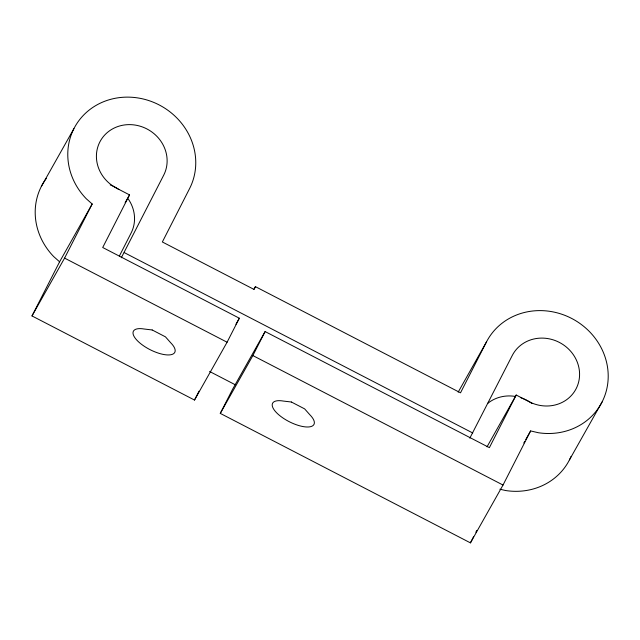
<?xml version="1.0" encoding="UTF-8"?>
<svg xmlns="http://www.w3.org/2000/svg" width="640" height="640" viewBox="0 0 640 640"><rect width="100%" height="100%" fill="white"/><g stroke="black" fill="none" stroke-linecap="round" stroke-linejoin="round"><path stroke-width="0.96" d="M121.304 257.768L163.736 175.112A36 33.28 29.4 0 0 146.888 128.92A36 33.28 29.4 0 0 99.808 142.024A36 33.28 29.4 0 0 116.648 188.224L129.536 194.896L102.712 247.504L239.336 318.216L227.088 342.224L194.504 400.048L32 315.936L59.6 261.816L92.184 203.992L86.272 198.752A65.144 60.224 29.4 0 1 81.792 117.064A65.144 60.224 29.4 0 1 165.664 108.752A65.144 60.224 29.4 0 1 189.616 188.512L162.352 241.976L254.016 289.424L255.432 286.656L460.52 392.808L486.376 342.112A65.144 60.224 29.4 0 1 564.688 315.28A65.144 60.224 29.4 0 1 606.816 388.808A65.144 60.224 29.4 0 1 538.288 432.72L530.616 430.928L525.752 439.56M32 315.936L64.584 258.112L92.184 203.992M119.344 256.096L131.152 232.944A36 33.28 29.4 0 0 128.264 198.992M194.504 400.048L199.04 391.16M530.616 430.928L503.016 485.048L470.432 542.872L220.28 413.392L232.528 389.384L265.112 331.56L489.384 447.64L516.208 395.032L529.096 401.704A36 33.28 29.4 0 0 576.184 388.6A36 33.28 29.4 0 0 559.344 342.4A36 33.28 29.4 0 0 512.256 355.504L469.824 438.16M220.28 413.392L252.864 355.568L265.112 331.56M470.432 542.872L473.6 536.664M475.864 532.224L476.768 530.448M41.344 186.456L73.92 128.632M125.16 202.664L129.536 194.896M253.968 289.24L255.432 286.656M235.928 324.256L239.336 318.216M458.168 392.168L486.376 342.112M487.032 446.816L516.208 395.032M523.808 443.008L524.784 441.28M569.48 459.816L602.064 401.992M499.88 489.216L505.704 490.544A65.144 60.224 29.4 0 0 571.104 456.36M124.224 252.592L472.744 432.984M64.584 258.112L227.088 342.224M252.864 355.568L503.016 485.048M209.584 371.464L235.304 384.776M59.6 261.816L53.688 256.576A65.144 60.224 29.4 0 1 46.392 178.352M487.512 403.56A36 33.28 29.4 0 1 514.912 396.36M520.976 397.808A36 33.28 29.4 0 1 532.08 403.552M110.216 184.92A36 33.28 29.4 0 1 118.904 189.544M152.184 329.968L144.16 329.016A23.224 8.84 27 0 0 136.104 339.312A23.224 8.84 27 0 0 166.104 354.84A23.224 8.84 27 0 0 170.672 342.736L165.44 336.832L152.184 329.968M291.384 402.016L283.36 401.064A23.224 8.84 27 0 0 275.304 411.36A23.224 8.84 27 0 0 305.304 426.888A23.224 8.84 27 0 0 309.872 414.792L304.64 408.88L291.384 402.016"/></g></svg>
